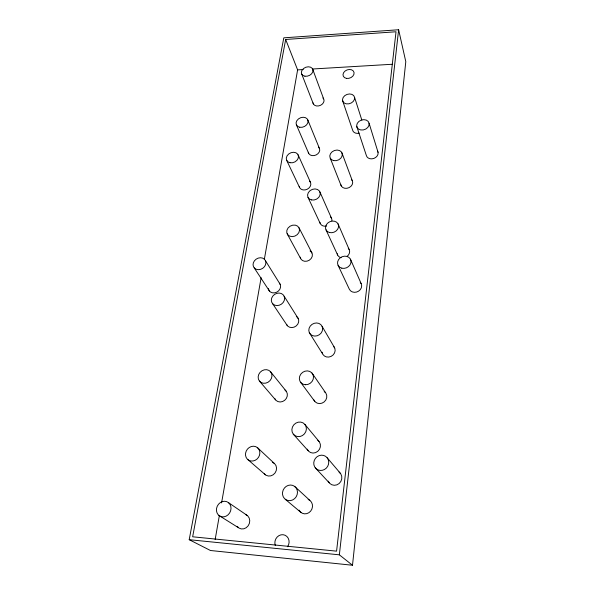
<?xml version="1.0" encoding="UTF-8"?>
<svg xmlns="http://www.w3.org/2000/svg" width="595" height="595" viewBox="0 0 595 595"><rect width="100%" height="100%" fill="white"/><g stroke="black" fill="none" stroke-linecap="round" stroke-linejoin="round"><path stroke-width="0.89" d="M352.5 565.25L405.797 61.664L398.628 29.75L283.793 37.835L189.203 539.687L210.459 550.501L352.5 565.25L339.351 554.83L189.203 539.687M339.351 554.83L398.628 29.75M215.152 539.531L219.332 515.724M221.578 502.909L261.123 277.701M264.336 259.39L297.612 69.883L285.674 39.471L396.032 31.773L336.577 551.149L192.654 536.794L285.674 39.471M297.612 69.883L303.175 69.555M312.449 69.005L392.202 64.267M218.945 515.478L238.394 527.646M228.465 502.634A8.018 7.073 -61.6 0 1 226.167 516.125A8.018 7.073 -61.6 0 1 216.55 508.465A8.018 7.073 -61.6 0 1 228.465 502.634L247.282 515.486M285.288 499.294L301.048 512.518M248.063 459.786L265.452 474.847M294.614 486.383A7.973 7.341 -60.9 0 1 292.755 499.904A7.973 7.341 -60.9 0 1 282.558 492.281A7.973 7.341 -60.9 0 1 294.614 486.383L309.764 500.306M257.248 447.462A7.683 6.895 -53.6 0 1 255.196 460.285A7.683 6.895 -53.6 0 1 245.586 453.174A7.683 6.895 -53.6 0 1 257.248 447.462L274.042 463.155M315.276 467.811L329.176 482.761M293.29 434.179L308.106 450.675M259.42 381.075L275.507 399.825M327.168 457.771A7.809 7.326 -54 0 1 322.259 470.318A7.809 7.326 -54 0 1 314.301 460.366A7.809 7.326 -54 0 1 327.168 457.771L340.347 473.27M304.93 424.458A7.594 6.984 -47.5 0 1 300.021 436.507A7.594 6.984 -47.5 0 1 292.435 427.069A7.594 6.984 -47.5 0 1 304.93 424.458L319.054 441.475M270.651 371.845A7.266 6.448 -41.8 0 1 265.772 383.135A7.266 6.448 -41.8 0 1 258.736 374.456A7.266 6.448 -41.8 0 1 270.651 371.845L286.106 391.071M300.75 382.473L314.77 401.394M312.055 373.117L325.428 392.522M272.584 303.636L287.348 325.696M254.221 267.884L269.528 291.178M284.165 296.258A6.924 5.957 -33.1 0 1 276.972 305.57A6.924 5.957 -33.1 0 1 272.778 296.102A6.924 5.957 -33.1 0 1 284.165 296.258L298.311 318.682M309.311 332.627L322.52 353.75M265.489 260.736A6.723 5.63 -32.3 0 1 258.438 269.676A6.723 5.63 -32.3 0 1 254.489 260.722A6.723 5.63 -32.3 0 1 265.489 260.736L280.208 284.373M322.111 326.38A7.133 6.337 -31.8 0 1 314.829 336.093A7.133 6.337 -31.8 0 1 310.226 326.112A7.133 6.337 -31.8 0 1 322.111 326.38L334.635 347.844M287.132 233.738L300.624 258.513M299.069 227.885A6.649 5.526 -27.9 0 1 292.197 236.624A6.649 5.526 -27.9 0 1 288.062 227.989A6.649 5.526 -27.9 0 1 299.069 227.885L311.966 252.957M286.686 160.345L299.59 187.529M338.064 265.288L349.377 289.296A6.545 5.742 -24.1 0 0 358.584 291.163A6.545 5.742 -24.1 0 0 360.265 282.328M308.009 197.376L320.251 223.564M326 229.834L337.655 255.054M298.065 154.752L310.426 182.211M319.76 191.605L331.43 218.09M350.462 259.227L361.135 283.555M338.079 223.913L349.124 249.439M296.488 125.039L308.679 153.361M307.637 119.55L319.307 148.14M330.262 158.218L341.218 185.871M301.784 74.182L313.349 103.932M341.805 152.543L352.203 180.478M312.561 68.864L323.635 98.859M342.541 100.51L352.567 129.985A5.95 4.678 -20.2 0 0 359.187 133.154M356.732 126.423L366.289 155.295A6.084 4.886 -19.5 0 0 373.891 158.411A6.084 4.886 -19.5 0 0 377.609 151.145M354.583 97.357A6.248 4.797 -20.6 0 1 346.35 103.85A6.248 4.797 -20.6 0 1 344.773 95.646A6.248 4.797 -20.6 0 1 354.583 97.357L361.827 120.056M369.086 123.254A6.389 5.02 -19.9 0 1 360.682 129.941A6.389 5.02 -19.9 0 1 358.971 121.38A6.389 5.02 -19.9 0 1 369.086 123.254L378.063 152.335M275.329 545.533A7.742 7.043 -69.7 0 1 283.079 534.719A7.742 7.043 -69.7 0 1 287.556 546.753M284.916 389.978A6.872 6.195 -43.2 0 1 284.7 400.301A6.872 6.195 -43.2 0 1 274.689 398.427M333.765 346.513A6.746 6.099 -32.2 0 1 331.132 356.375A6.746 6.099 -32.2 0 1 322.074 352.21M310.047 250.919A6.314 5.355 -27.9 0 1 309.318 260.193A6.314 5.355 -27.9 0 1 300.23 257.166M351.4 179.43A6.129 5.005 -21.9 0 1 349.087 187.611A6.129 5.005 -21.9 0 1 340.794 184.636M318.556 147.151A5.92 4.693 -23.7 0 1 316.183 154.923A5.92 4.693 -23.7 0 1 308.299 152.201M272.532 462.345A7.259 6.59 -56.1 0 1 275.039 472.973A7.259 6.59 -56.1 0 1 264.232 473.62M308.173 499.428A7.519 6.976 -64.6 0 1 310.612 511.172A7.519 6.976 -64.6 0 1 299.107 510.153M296.355 316.436A6.56 5.749 -33.6 0 1 296.206 325.934A6.56 5.749 -33.6 0 1 286.552 324.424M330.627 216.989A6.225 5.191 -24.7 0 1 331.861 220.775M326.655 226.033A6.225 5.191 -24.7 0 1 319.85 222.27M317.782 440.285A7.17 6.671 -50.2 0 1 317.767 451.33A7.17 6.671 -50.2 0 1 307.221 449.158M324.186 391.413A6.932 6.381 -39.5 0 1 324.201 401.878A6.932 6.381 -39.5 0 1 313.9 399.974M348.283 248.279A6.389 5.459 -24.1 0 1 347.264 256.252M341.069 257.695A6.389 5.459 -24.1 0 1 337.216 253.693M309.668 181.178A6.032 4.886 -25.3 0 1 307.206 189.255A6.032 4.886 -25.3 0 1 299.218 186.309M339.024 472.014A7.371 6.976 -58.3 0 1 339.135 483.534A7.371 6.976 -58.3 0 1 328.239 481.169M322.907 97.952A5.742 4.396 -22.5 0 1 320.623 105.27A5.742 4.396 -22.5 0 1 312.977 102.846M279.442 283.175A6.381 5.452 -32.6 0 1 276.69 292.204A6.381 5.452 -32.6 0 1 268.397 288.582M245.765 514.608A7.564 6.746 -64 0 1 248.145 525.824A7.564 6.746 -64 0 1 237.174 526.337M346.513 78.391A5.719 4.306 -20.4 0 0 354.047 72.486A5.719 4.306 -20.4 0 0 345.078 71.028A5.719 4.306 -20.4 0 0 346.513 78.391M333.713 160.62A6.441 5.147 -22.2 0 0 342.251 153.815A6.441 5.147 -22.2 0 0 332.159 151.77A6.441 5.147 -22.2 0 0 333.713 160.62M299.731 127.271A6.218 4.805 -23.9 0 0 308.032 120.748A6.218 4.805 -23.9 0 0 298.445 118.926A6.218 4.805 -23.9 0 0 299.731 127.271M311.46 199.927A6.545 5.348 -24.9 0 0 320.192 192.936A6.545 5.348 -24.9 0 0 310.025 190.66A6.545 5.348 -24.9 0 0 311.46 199.927M305.473 384.734A7.333 6.657 -38.3 0 0 312.977 374.597A7.333 6.657 -38.3 0 0 300.817 374.121A7.333 6.657 -38.3 0 0 305.473 384.734M341.798 268.189A6.902 5.95 -24.4 0 0 350.953 260.699A6.902 5.95 -24.4 0 0 340.072 257.947A6.902 5.95 -24.4 0 0 341.798 268.189M329.608 232.556A6.731 5.645 -24.3 0 0 338.54 225.319A6.731 5.645 -24.3 0 0 328.009 222.813A6.731 5.645 -24.3 0 0 329.608 232.556M289.973 162.718A6.337 5.013 -25.4 0 0 298.459 156.002A6.337 5.013 -25.4 0 0 288.716 153.971A6.337 5.013 -25.4 0 0 289.973 162.718M304.93 76.205A6.017 4.485 -22.8 0 0 312.948 69.972A6.017 4.485 -22.8 0 0 303.658 68.44A6.017 4.485 -22.8 0 0 304.93 76.205"/></g></svg>
